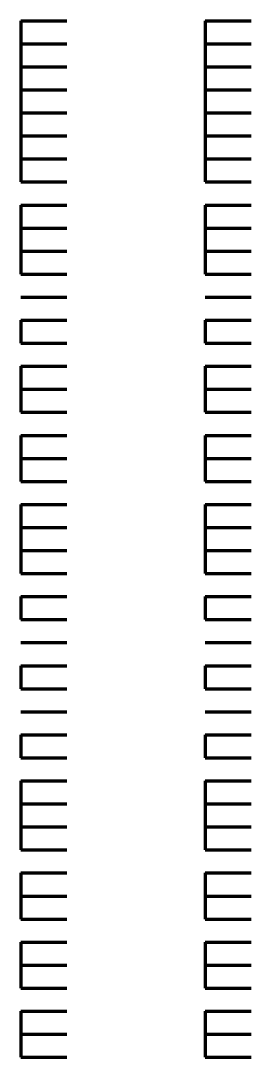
# Model space of a CAD drawing. Header units: inches. Extents: x 16 to 776, y 37 to 575.
# Drawn here: x 270.33 to 272, y 322.67 to 330.17 of the extents above; entities that cross this region are included whole.
import ezdxf

# ---------------------------------------------------------------- set-up
doc = ezdxf.new("R2010")
doc.units = ezdxf.units.IN
doc.header["$MEASUREMENT"] = 0
doc.layers.add('P', color=250, linetype='CONTINUOUS', lineweight=100)

msp = doc.modelspace()

# ---------------------------------------------------------------- linework, layer by layer
at = {"layer": 'P', "color": 0, "linetype": 'Continuous'}
for points in [[(270.3333, 330.1667), (270.5, 330.1667)], [(270.3333, 330.1667), (270.3333, 330.1667)], [(270.3333, 330.1667), (270.5, 330.1667)], [(270.3333, 330.1667), (270.5, 330.1667)], [(270.3333, 330.1667), (270.3333, 330)], [(270.3333, 330.1667), (270.5, 330.1667)], [(270.5, 330.1667), (270.6667, 330.1667)], [(270.5, 330.1667), (270.6667, 330.1667)], [(270.5, 330.1667), (270.6667, 330.1667)], [(270.5, 330.1667), (270.6667, 330.1667)], [(271.6667, 330.1667), (271.8333, 330.1667)], [(271.6667, 330.1667), (271.6667, 330.1667)], [(271.6667, 330.1667), (271.8333, 330.1667)], [(271.6667, 330.1667), (271.8333, 330.1667)], [(271.6667, 330.1667), (271.6667, 330)], [(271.6667, 330.1667), (271.8333, 330.1667)], [(271.8333, 330.1667), (272, 330.1667)], [(271.8333, 330.1667), (272, 330.1667)], [(271.8333, 330.1667), (272, 330.1667)], [(271.8333, 330.1667), (272, 330.1667)], [(270.3333, 330), (270.5, 330)], [(270.3333, 330), (270.3333, 329.8333)], [(270.3333, 330), (270.5, 330)], [(270.5, 330), (270.6667, 330)], [(270.5, 330), (270.6667, 330)], [(271.6667, 330), (271.8333, 330)], [(271.6667, 330), (271.6667, 329.8333)], [(271.6667, 330), (271.8333, 330)], [(271.8333, 330), (272, 330)], [(271.8333, 330), (272, 330)], [(270.3333, 329.8333), (270.5, 329.8333)], [(270.3333, 329.8333), (270.5, 329.8333)], [(270.3333, 329.8333), (270.5, 329.8333)], [(270.3333, 329.8333), (270.3333, 329.6667)], [(270.3333, 329.8333), (270.5, 329.8333)], [(270.5, 329.8333), (270.6667, 329.8333)], [(270.5, 329.8333), (270.6667, 329.8333)], [(270.5, 329.8333), (270.6667, 329.8333)], [(270.5, 329.8333), (270.6667, 329.8333)], [(271.6667, 329.8333), (271.8333, 329.8333)], [(271.6667, 329.8333), (271.8333, 329.8333)], [(271.6667, 329.8333), (271.8333, 329.8333)], [(271.6667, 329.8333), (271.6667, 329.6667)], [(271.6667, 329.8333), (271.8333, 329.8333)], [(271.8333, 329.8333), (272, 329.8333)], [(271.8333, 329.8333), (272, 329.8333)], [(271.8333, 329.8333), (272, 329.8333)], [(271.8333, 329.8333), (272, 329.8333)], [(270.3333, 329.6667), (270.5, 329.6667)], [(270.3333, 329.6667), (270.3333, 329.5)], [(270.3333, 329.6667), (270.5, 329.6667)], [(270.5, 329.6667), (270.6667, 329.6667)], [(270.5, 329.6667), (270.6667, 329.6667)], [(271.6667, 329.6667), (271.8333, 329.6667)], [(271.6667, 329.6667), (271.6667, 329.5)], [(271.6667, 329.6667), (271.8333, 329.6667)], [(271.8333, 329.6667), (272, 329.6667)], [(271.8333, 329.6667), (272, 329.6667)], [(270.3333, 329.5), (270.5, 329.5)], [(270.3333, 329.5), (270.3333, 329.3333)], [(270.3333, 329.5), (270.5, 329.5)], [(270.5, 329.5), (270.6667, 329.5)], [(270.5, 329.5), (270.6667, 329.5)], [(271.6667, 329.5), (271.8333, 329.5)], [(271.6667, 329.5), (271.6667, 329.3333)], [(271.6667, 329.5), (271.8333, 329.5)], [(271.8333, 329.5), (272, 329.5)], [(271.8333, 329.5), (272, 329.5)], [(270.3333, 329.3333), (270.5, 329.3333)], [(270.3333, 329.3333), (270.5, 329.3333)], [(270.3333, 329.3333), (270.5, 329.3333)], [(270.3333, 329.3333), (270.3333, 329.1667)], [(270.3333, 329.3333), (270.5, 329.3333)], [(270.5, 329.3333), (270.6667, 329.3333)], [(270.5, 329.3333), (270.6667, 329.3333)], [(270.5, 329.3333), (270.6667, 329.3333)], [(270.5, 329.3333), (270.6667, 329.3333)], [(271.6667, 329.3333), (271.8333, 329.3333)], [(271.6667, 329.3333), (271.8333, 329.3333)], [(271.6667, 329.3333), (271.8333, 329.3333)], [(271.6667, 329.3333), (271.6667, 329.1667)], [(271.6667, 329.3333), (271.8333, 329.3333)], [(271.8333, 329.3333), (272, 329.3333)], [(271.8333, 329.3333), (272, 329.3333)], [(271.8333, 329.3333), (272, 329.3333)], [(271.8333, 329.3333), (272, 329.3333)], [(270.3333, 329.1667), (270.5, 329.1667)], [(270.3333, 329.1667), (270.3333, 329)], [(270.3333, 329.1667), (270.5, 329.1667)], [(270.5, 329.1667), (270.6667, 329.1667)], [(270.5, 329.1667), (270.6667, 329.1667)], [(271.6667, 329.1667), (271.8333, 329.1667)], [(271.6667, 329.1667), (271.6667, 329)], [(271.6667, 329.1667), (271.8333, 329.1667)], [(271.8333, 329.1667), (272, 329.1667)], [(271.8333, 329.1667), (272, 329.1667)], [(270.3333, 329), (270.5, 329)], [(270.3333, 329), (270.3333, 329)], [(270.3333, 329), (270.5, 329)], [(270.3333, 329), (270.5, 329)], [(270.3333, 329), (270.5, 329)], [(270.5, 329), (270.6667, 329)], [(270.5, 329), (270.6667, 329)], [(270.5, 329), (270.6667, 329)], [(270.5, 329), (270.6667, 329)], [(271.6667, 329), (271.8333, 329)], [(271.6667, 329), (271.6667, 329)], [(271.6667, 329), (271.8333, 329)], [(271.6667, 329), (271.8333, 329)], [(271.6667, 329), (271.8333, 329)], [(271.8333, 329), (272, 329)], [(271.8333, 329), (272, 329)], [(271.8333, 329), (272, 329)], [(271.8333, 329), (272, 329)], [(270.3333, 328.8333), (270.5, 328.8333)], [(270.3333, 328.8333), (270.3333, 328.6667)], [(270.3333, 328.8333), (270.5, 328.8333)], [(270.5, 328.8333), (270.6667, 328.8333)], [(270.5, 328.8333), (270.6667, 328.8333)], [(271.6667, 328.8333), (271.8333, 328.8333)], [(271.6667, 328.8333), (271.6667, 328.6667)], [(271.6667, 328.8333), (271.8333, 328.8333)], [(271.8333, 328.8333), (272, 328.8333)], [(271.8333, 328.8333), (272, 328.8333)], [(270.3333, 328.6667), (270.5, 328.6667)], [(270.3333, 328.6667), (270.3333, 328.5)], [(270.3333, 328.6667), (270.5, 328.6667)], [(270.5, 328.6667), (270.6667, 328.6667)], [(270.5, 328.6667), (270.6667, 328.6667)], [(271.6667, 328.6667), (271.8333, 328.6667)], [(271.6667, 328.6667), (271.6667, 328.5)], [(271.6667, 328.6667), (271.8333, 328.6667)], [(271.8333, 328.6667), (272, 328.6667)], [(271.8333, 328.6667), (272, 328.6667)], [(270.3333, 328.5), (270.5, 328.5)], [(270.3333, 328.5), (270.3333, 328.5)], [(270.3333, 328.5), (270.5, 328.5)], [(270.3333, 328.5), (270.5, 328.5)], [(270.3333, 328.5), (270.3333, 328.3333)], [(270.3333, 328.5), (270.5, 328.5)], [(270.5, 328.5), (270.6667, 328.5)], [(270.5, 328.5), (270.6667, 328.5)], [(270.5, 328.5), (270.6667, 328.5)], [(270.5, 328.5), (270.6667, 328.5)], [(271.6667, 328.5), (271.8333, 328.5)], [(271.6667, 328.5), (271.6667, 328.5)], [(271.6667, 328.5), (271.8333, 328.5)], [(271.6667, 328.5), (271.8333, 328.5)], [(271.6667, 328.5), (271.6667, 328.3333)], [(271.6667, 328.5), (271.8333, 328.5)], [(271.8333, 328.5), (272, 328.5)], [(271.8333, 328.5), (272, 328.5)], [(271.8333, 328.5), (272, 328.5)], [(271.8333, 328.5), (272, 328.5)], [(270.3333, 328.3333), (270.5, 328.3333)], [(270.3333, 328.3333), (270.5, 328.3333)], [(270.3333, 328.3333), (270.5, 328.3333)], [(270.5, 328.3333), (270.6667, 328.3333)], [(270.5, 328.3333), (270.6667, 328.3333)], [(270.5, 328.3333), (270.6667, 328.3333)], [(271.6667, 328.3333), (271.8333, 328.3333)], [(271.6667, 328.3333), (271.8333, 328.3333)], [(271.6667, 328.3333), (271.8333, 328.3333)], [(271.8333, 328.3333), (272, 328.3333)], [(271.8333, 328.3333), (272, 328.3333)], [(271.8333, 328.3333), (272, 328.3333)], [(270.3333, 328.1667), (270.5, 328.1667)], [(270.3333, 328.1667), (270.5, 328.1667)], [(270.3333, 328.1667), (270.5, 328.1667)], [(270.5, 328.1667), (270.6667, 328.1667)], [(270.5, 328.1667), (270.6667, 328.1667)], [(270.5, 328.1667), (270.6667, 328.1667)], [(271.6667, 328.1667), (271.8333, 328.1667)], [(271.6667, 328.1667), (271.8333, 328.1667)], [(271.6667, 328.1667), (271.8333, 328.1667)], [(271.8333, 328.1667), (272, 328.1667)], [(271.8333, 328.1667), (272, 328.1667)], [(271.8333, 328.1667), (272, 328.1667)], [(270.3333, 328), (270.5, 328)], [(270.3333, 328), (270.3333, 328)], [(270.3333, 328), (270.5, 328)], [(270.3333, 328), (270.5, 328)], [(270.3333, 328), (270.3333, 327.8333)], [(270.3333, 328), (270.5, 328)], [(270.5, 328), (270.6667, 328)], [(270.5, 328), (270.6667, 328)], [(270.5, 328), (270.6667, 328)], [(270.5, 328), (270.6667, 328)], [(271.6667, 328), (271.8333, 328)], [(271.6667, 328), (271.6667, 328)], [(271.6667, 328), (271.8333, 328)], [(271.6667, 328), (271.8333, 328)], [(271.6667, 328), (271.6667, 327.8333)], [(271.6667, 328), (271.8333, 328)], [(271.8333, 328), (272, 328)], [(271.8333, 328), (272, 328)], [(271.8333, 328), (272, 328)], [(271.8333, 328), (272, 328)], [(270.3333, 327.8333), (270.5, 327.8333)], [(270.3333, 327.8333), (270.5, 327.8333)], [(270.3333, 327.8333), (270.5, 327.8333)], [(270.5, 327.8333), (270.6667, 327.8333)], [(270.5, 327.8333), (270.6667, 327.8333)], [(270.5, 327.8333), (270.6667, 327.8333)], [(271.6667, 327.8333), (271.8333, 327.8333)], [(271.6667, 327.8333), (271.8333, 327.8333)], [(271.6667, 327.8333), (271.8333, 327.8333)], [(271.8333, 327.8333), (272, 327.8333)], [(271.8333, 327.8333), (272, 327.8333)], [(271.8333, 327.8333), (272, 327.8333)], [(270.3333, 327.6667), (270.5, 327.6667)], [(270.3333, 327.6667), (270.5, 327.6667)], [(270.3333, 327.6667), (270.5, 327.6667)], [(270.3333, 327.6667), (270.5, 327.6667)], [(270.3333, 327.6667), (270.3333, 327.5)], [(270.3333, 327.6667), (270.5, 327.6667)], [(270.5, 327.6667), (270.6667, 327.6667)], [(270.5, 327.6667), (270.6667, 327.6667)], [(270.5, 327.6667), (270.6667, 327.6667)], [(270.5, 327.6667), (270.6667, 327.6667)], [(270.5, 327.6667), (270.6667, 327.6667)], [(271.6667, 327.6667), (271.8333, 327.6667)], [(271.6667, 327.6667), (271.8333, 327.6667)], [(271.6667, 327.6667), (271.8333, 327.6667)], [(271.6667, 327.6667), (271.8333, 327.6667)], [(271.6667, 327.6667), (271.6667, 327.5)], [(271.6667, 327.6667), (271.8333, 327.6667)], [(271.8333, 327.6667), (272, 327.6667)], [(271.8333, 327.6667), (272, 327.6667)], [(271.8333, 327.6667), (272, 327.6667)], [(271.8333, 327.6667), (272, 327.6667)], [(271.8333, 327.6667), (272, 327.6667)], [(270.3333, 327.5), (270.5, 327.5)], [(270.3333, 327.5), (270.3333, 327.3333)], [(270.3333, 327.5), (270.5, 327.5)], [(270.5, 327.5), (270.6667, 327.5)], [(270.5, 327.5), (270.6667, 327.5)], [(271.6667, 327.5), (271.8333, 327.5)], [(271.6667, 327.5), (271.6667, 327.3333)], [(271.6667, 327.5), (271.8333, 327.5)], [(271.8333, 327.5), (272, 327.5)], [(271.8333, 327.5), (272, 327.5)], [(270.3333, 327.3333), (270.5, 327.3333)], [(270.3333, 327.3333), (270.5, 327.3333)], [(270.3333, 327.3333), (270.5, 327.3333)], [(270.5, 327.3333), (270.6667, 327.3333)], [(270.5, 327.3333), (270.6667, 327.3333)], [(270.5, 327.3333), (270.6667, 327.3333)], [(271.6667, 327.3333), (271.8333, 327.3333)], [(271.6667, 327.3333), (271.8333, 327.3333)], [(271.6667, 327.3333), (271.8333, 327.3333)], [(271.8333, 327.3333), (272, 327.3333)], [(271.8333, 327.3333), (272, 327.3333)], [(271.8333, 327.3333), (272, 327.3333)], [(270.3333, 327.1667), (270.5, 327.1667)], [(270.3333, 327.1667), (270.5, 327.1667)], [(270.3333, 327.1667), (270.5, 327.1667)], [(270.3333, 327.1667), (270.5, 327.1667)], [(270.3333, 327.1667), (270.3333, 327)], [(270.3333, 327.1667), (270.5, 327.1667)], [(270.5, 327.1667), (270.6667, 327.1667)], [(270.5, 327.1667), (270.6667, 327.1667)], [(270.5, 327.1667), (270.6667, 327.1667)], [(270.5, 327.1667), (270.6667, 327.1667)], [(270.5, 327.1667), (270.6667, 327.1667)], [(271.6667, 327.1667), (271.8333, 327.1667)], [(271.6667, 327.1667), (271.8333, 327.1667)], [(271.6667, 327.1667), (271.8333, 327.1667)], [(271.6667, 327.1667), (271.8333, 327.1667)], [(271.6667, 327.1667), (271.6667, 327)], [(271.6667, 327.1667), (271.8333, 327.1667)], [(271.8333, 327.1667), (272, 327.1667)], [(271.8333, 327.1667), (272, 327.1667)], [(271.8333, 327.1667), (272, 327.1667)], [(271.8333, 327.1667), (272, 327.1667)], [(271.8333, 327.1667), (272, 327.1667)], [(270.3333, 327), (270.5, 327)], [(270.3333, 327), (270.3333, 326.8333)], [(270.3333, 327), (270.5, 327)], [(270.5, 327), (270.6667, 327)], [(270.5, 327), (270.6667, 327)], [(271.6667, 327), (271.8333, 327)], [(271.6667, 327), (271.6667, 326.8333)], [(271.6667, 327), (271.8333, 327)], [(271.8333, 327), (272, 327)], [(271.8333, 327), (272, 327)], [(270.3333, 326.8333), (270.5, 326.8333)], [(270.3333, 326.8333), (270.5, 326.8333)], [(270.3333, 326.8333), (270.5, 326.8333)], [(270.3333, 326.8333), (270.5, 326.8333)], [(270.3333, 326.8333), (270.5, 326.8333)], [(270.3333, 326.8333), (270.5, 326.8333)], [(270.5, 326.8333), (270.6667, 326.8333)], [(270.5, 326.8333), (270.6667, 326.8333)], [(270.5, 326.8333), (270.6667, 326.8333)], [(270.5, 326.8333), (270.6667, 326.8333)], [(270.5, 326.8333), (270.6667, 326.8333)], [(270.5, 326.8333), (270.6667, 326.8333)], [(271.6667, 326.8333), (271.8333, 326.8333)], [(271.6667, 326.8333), (271.8333, 326.8333)], [(271.6667, 326.8333), (271.8333, 326.8333)], [(271.6667, 326.8333), (271.8333, 326.8333)], [(271.6667, 326.8333), (271.8333, 326.8333)], [(271.6667, 326.8333), (271.8333, 326.8333)], [(271.8333, 326.8333), (272, 326.8333)], [(271.8333, 326.8333), (272, 326.8333)], [(271.8333, 326.8333), (272, 326.8333)], [(271.8333, 326.8333), (272, 326.8333)], [(271.8333, 326.8333), (272, 326.8333)], [(271.8333, 326.8333), (272, 326.8333)], [(270.3333, 326.6667), (270.5, 326.6667)], [(270.3333, 326.6667), (270.3333, 326.5)], [(270.3333, 326.6667), (270.5, 326.6667)], [(270.5, 326.6667), (270.6667, 326.6667)], [(270.5, 326.6667), (270.6667, 326.6667)], [(271.6667, 326.6667), (271.8333, 326.6667)], [(271.6667, 326.6667), (271.6667, 326.5)], [(271.6667, 326.6667), (271.8333, 326.6667)], [(271.8333, 326.6667), (272, 326.6667)], [(271.8333, 326.6667), (272, 326.6667)], [(270.3333, 326.5), (270.5, 326.5)], [(270.3333, 326.5), (270.3333, 326.3333)], [(270.3333, 326.5), (270.5, 326.5)], [(270.5, 326.5), (270.6667, 326.5)], [(270.5, 326.5), (270.6667, 326.5)], [(271.6667, 326.5), (271.8333, 326.5)], [(271.6667, 326.5), (271.6667, 326.3333)], [(271.6667, 326.5), (271.8333, 326.5)], [(271.8333, 326.5), (272, 326.5)], [(271.8333, 326.5), (272, 326.5)], [(270.3333, 326.3333), (270.5, 326.3333)], [(270.3333, 326.3333), (270.3333, 326.3333)], [(270.3333, 326.3333), (270.5, 326.3333)], [(270.3333, 326.3333), (270.5, 326.3333)], [(270.3333, 326.3333), (270.3333, 326.1667)], [(270.3333, 326.3333), (270.5, 326.3333)], [(270.5, 326.3333), (270.6667, 326.3333)], [(270.5, 326.3333), (270.6667, 326.3333)], [(270.5, 326.3333), (270.6667, 326.3333)], [(270.5, 326.3333), (270.6667, 326.3333)], [(271.6667, 326.3333), (271.8333, 326.3333)], [(271.6667, 326.3333), (271.6667, 326.3333)], [(271.6667, 326.3333), (271.8333, 326.3333)], [(271.6667, 326.3333), (271.8333, 326.3333)], [(271.6667, 326.3333), (271.6667, 326.1667)], [(271.6667, 326.3333), (271.8333, 326.3333)], [(271.8333, 326.3333), (272, 326.3333)], [(271.8333, 326.3333), (272, 326.3333)], [(271.8333, 326.3333), (272, 326.3333)], [(271.8333, 326.3333), (272, 326.3333)], [(270.3333, 326.1667), (270.5, 326.1667)], [(270.3333, 326.1667), (270.5, 326.1667)], [(270.5, 326.1667), (270.6667, 326.1667)], [(270.5, 326.1667), (270.6667, 326.1667)], [(271.6667, 326.1667), (271.8333, 326.1667)], [(271.6667, 326.1667), (271.8333, 326.1667)], [(271.8333, 326.1667), (272, 326.1667)], [(271.8333, 326.1667), (272, 326.1667)], [(270.3333, 326), (270.5, 326)], [(270.3333, 326), (270.3333, 326)], [(270.3333, 326), (270.5, 326)], [(270.3333, 326), (270.5, 326)], [(270.3333, 326), (270.3333, 325.8333)], [(270.3333, 326), (270.5, 326)], [(270.5, 326), (270.6667, 326)], [(270.5, 326), (270.6667, 326)], [(270.5, 326), (270.6667, 326)], [(270.5, 326), (270.6667, 326)], [(271.6667, 326), (271.8333, 326)], [(271.6667, 326), (271.6667, 326)], [(271.6667, 326), (271.8333, 326)], [(271.6667, 326), (271.8333, 326)], [(271.6667, 326), (271.6667, 325.8333)], [(271.6667, 326), (271.8333, 326)], [(271.8333, 326), (272, 326)], [(271.8333, 326), (272, 326)], [(271.8333, 326), (272, 326)], [(271.8333, 326), (272, 326)], [(270.3333, 325.8333), (270.5, 325.8333)], [(270.3333, 325.8333), (270.5, 325.8333)], [(270.3333, 325.8333), (270.5, 325.8333)], [(270.5, 325.8333), (270.6667, 325.8333)], [(270.5, 325.8333), (270.6667, 325.8333)], [(270.5, 325.8333), (270.6667, 325.8333)], [(271.6667, 325.8333), (271.8333, 325.8333)], [(271.6667, 325.8333), (271.8333, 325.8333)], [(271.6667, 325.8333), (271.8333, 325.8333)], [(271.8333, 325.8333), (272, 325.8333)], [(271.8333, 325.8333), (272, 325.8333)], [(271.8333, 325.8333), (272, 325.8333)], [(270.3333, 325.6667), (270.5, 325.6667)], [(270.3333, 325.6667), (270.5, 325.6667)], [(270.3333, 325.6667), (270.5, 325.6667)], [(270.5, 325.6667), (270.6667, 325.6667)], [(270.5, 325.6667), (270.6667, 325.6667)], [(270.5, 325.6667), (270.6667, 325.6667)], [(271.6667, 325.6667), (271.8333, 325.6667)], [(271.6667, 325.6667), (271.8333, 325.6667)], [(271.6667, 325.6667), (271.8333, 325.6667)], [(271.8333, 325.6667), (272, 325.6667)], [(271.8333, 325.6667), (272, 325.6667)], [(271.8333, 325.6667), (272, 325.6667)], [(270.3333, 325.5), (270.5, 325.5)], [(270.3333, 325.5), (270.3333, 325.5)], [(270.3333, 325.5), (270.5, 325.5)], [(270.3333, 325.5), (270.5, 325.5)], [(270.3333, 325.5), (270.3333, 325.3333)], [(270.3333, 325.5), (270.5, 325.5)], [(270.5, 325.5), (270.6667, 325.5)], [(270.5, 325.5), (270.6667, 325.5)], [(270.5, 325.5), (270.6667, 325.5)], [(270.5, 325.5), (270.6667, 325.5)], [(271.6667, 325.5), (271.8333, 325.5)], [(271.6667, 325.5), (271.6667, 325.5)], [(271.6667, 325.5), (271.8333, 325.5)], [(271.6667, 325.5), (271.8333, 325.5)], [(271.6667, 325.5), (271.6667, 325.3333)], [(271.6667, 325.5), (271.8333, 325.5)], [(271.8333, 325.5), (272, 325.5)], [(271.8333, 325.5), (272, 325.5)], [(271.8333, 325.5), (272, 325.5)], [(271.8333, 325.5), (272, 325.5)], [(270.3333, 325.3333), (270.5, 325.3333)], [(270.3333, 325.3333), (270.5, 325.3333)], [(270.3333, 325.3333), (270.5, 325.3333)], [(270.5, 325.3333), (270.6667, 325.3333)], [(270.5, 325.3333), (270.6667, 325.3333)], [(270.5, 325.3333), (270.6667, 325.3333)], [(271.6667, 325.3333), (271.8333, 325.3333)], [(271.6667, 325.3333), (271.8333, 325.3333)], [(271.6667, 325.3333), (271.8333, 325.3333)], [(271.8333, 325.3333), (272, 325.3333)], [(271.8333, 325.3333), (272, 325.3333)], [(271.8333, 325.3333), (272, 325.3333)], [(270.3333, 325.1667), (270.5, 325.1667)], [(270.3333, 325.1667), (270.5, 325.1667)], [(270.3333, 325.1667), (270.5, 325.1667)], [(270.5, 325.1667), (270.6667, 325.1667)], [(270.5, 325.1667), (270.6667, 325.1667)], [(270.5, 325.1667), (270.6667, 325.1667)], [(271.6667, 325.1667), (271.8333, 325.1667)], [(271.6667, 325.1667), (271.8333, 325.1667)], [(271.6667, 325.1667), (271.8333, 325.1667)], [(271.8333, 325.1667), (272, 325.1667)], [(271.8333, 325.1667), (272, 325.1667)], [(271.8333, 325.1667), (272, 325.1667)], [(270.3333, 325), (270.5, 325)], [(270.3333, 325), (270.3333, 325)], [(270.3333, 325), (270.5, 325)], [(270.3333, 325), (270.5, 325)], [(270.3333, 325), (270.3333, 324.8333)], [(270.3333, 325), (270.5, 325)], [(270.5, 325), (270.6667, 325)], [(270.5, 325), (270.6667, 325)], [(270.5, 325), (270.6667, 325)], [(270.5, 325), (270.6667, 325)], [(271.6667, 325), (271.8333, 325)], [(271.6667, 325), (271.6667, 325)], [(271.6667, 325), (271.8333, 325)], [(271.6667, 325), (271.8333, 325)], [(271.6667, 325), (271.6667, 324.8333)], [(271.6667, 325), (271.8333, 325)], [(271.8333, 325), (272, 325)], [(271.8333, 325), (272, 325)], [(271.8333, 325), (272, 325)], [(271.8333, 325), (272, 325)], [(270.3333, 324.8333), (270.5, 324.8333)], [(270.3333, 324.8333), (270.5, 324.8333)], [(270.3333, 324.8333), (270.5, 324.8333)], [(270.5, 324.8333), (270.6667, 324.8333)], [(270.5, 324.8333), (270.6667, 324.8333)], [(270.5, 324.8333), (270.6667, 324.8333)], [(271.6667, 324.8333), (271.8333, 324.8333)], [(271.6667, 324.8333), (271.8333, 324.8333)], [(271.6667, 324.8333), (271.8333, 324.8333)], [(271.8333, 324.8333), (272, 324.8333)], [(271.8333, 324.8333), (272, 324.8333)], [(271.8333, 324.8333), (272, 324.8333)], [(270.3333, 324.6667), (270.5, 324.6667)], [(270.3333, 324.6667), (270.5, 324.6667)], [(270.3333, 324.6667), (270.5, 324.6667)], [(270.3333, 324.6667), (270.5, 324.6667)], [(270.3333, 324.6667), (270.3333, 324.5)], [(270.3333, 324.6667), (270.5, 324.6667)], [(270.5, 324.6667), (270.6667, 324.6667)], [(270.5, 324.6667), (270.6667, 324.6667)], [(270.5, 324.6667), (270.6667, 324.6667)], [(270.5, 324.6667), (270.6667, 324.6667)], [(270.5, 324.6667), (270.6667, 324.6667)], [(271.6667, 324.6667), (271.8333, 324.6667)], [(271.6667, 324.6667), (271.8333, 324.6667)], [(271.6667, 324.6667), (271.8333, 324.6667)], [(271.6667, 324.6667), (271.8333, 324.6667)], [(271.6667, 324.6667), (271.6667, 324.5)], [(271.6667, 324.6667), (271.8333, 324.6667)], [(271.8333, 324.6667), (272, 324.6667)], [(271.8333, 324.6667), (272, 324.6667)], [(271.8333, 324.6667), (272, 324.6667)], [(271.8333, 324.6667), (272, 324.6667)], [(271.8333, 324.6667), (272, 324.6667)], [(270.3333, 324.5), (270.5, 324.5)], [(270.3333, 324.5), (270.3333, 324.3333)], [(270.3333, 324.5), (270.5, 324.5)], [(270.5, 324.5), (270.6667, 324.5)], [(270.5, 324.5), (270.6667, 324.5)], [(271.6667, 324.5), (271.8333, 324.5)], [(271.6667, 324.5), (271.6667, 324.3333)], [(271.6667, 324.5), (271.8333, 324.5)], [(271.8333, 324.5), (272, 324.5)], [(271.8333, 324.5), (272, 324.5)], [(270.3333, 324.3333), (270.5, 324.3333)], [(270.3333, 324.3333), (270.3333, 324.1667)], [(270.3333, 324.3333), (270.5, 324.3333)], [(270.5, 324.3333), (270.6667, 324.3333)], [(270.5, 324.3333), (270.6667, 324.3333)], [(271.6667, 324.3333), (271.8333, 324.3333)], [(271.6667, 324.3333), (271.6667, 324.1667)], [(271.6667, 324.3333), (271.8333, 324.3333)], [(271.8333, 324.3333), (272, 324.3333)], [(271.8333, 324.3333), (272, 324.3333)], [(270.3333, 324.1667), (270.5, 324.1667)], [(270.3333, 324.1667), (270.3333, 324.1667)], [(270.3333, 324.1667), (270.5, 324.1667)], [(270.3333, 324.1667), (270.5, 324.1667)], [(270.3333, 324.1667), (270.5, 324.1667)], [(270.5, 324.1667), (270.6667, 324.1667)], [(270.5, 324.1667), (270.6667, 324.1667)], [(270.5, 324.1667), (270.6667, 324.1667)], [(270.5, 324.1667), (270.6667, 324.1667)], [(271.6667, 324.1667), (271.8333, 324.1667)], [(271.6667, 324.1667), (271.6667, 324.1667)], [(271.6667, 324.1667), (271.8333, 324.1667)], [(271.6667, 324.1667), (271.8333, 324.1667)], [(271.6667, 324.1667), (271.8333, 324.1667)], [(271.8333, 324.1667), (272, 324.1667)], [(271.8333, 324.1667), (272, 324.1667)], [(271.8333, 324.1667), (272, 324.1667)], [(271.8333, 324.1667), (272, 324.1667)], [(270.3333, 324), (270.5, 324)], [(270.3333, 324), (270.3333, 323.8333)], [(270.3333, 324), (270.5, 324)], [(270.5, 324), (270.6667, 324)], [(270.5, 324), (270.6667, 324)], [(271.6667, 324), (271.8333, 324)], [(271.6667, 324), (271.6667, 323.8333)], [(271.6667, 324), (271.8333, 324)], [(271.8333, 324), (272, 324)], [(271.8333, 324), (272, 324)], [(270.3333, 323.8333), (270.5, 323.8333)], [(270.3333, 323.8333), (270.3333, 323.8333)], [(270.3333, 323.8333), (270.5, 323.8333)], [(270.3333, 323.8333), (270.5, 323.8333)], [(270.3333, 323.8333), (270.3333, 323.6667)], [(270.3333, 323.8333), (270.5, 323.8333)], [(270.5, 323.8333), (270.6667, 323.8333)], [(270.5, 323.8333), (270.6667, 323.8333)], [(270.5, 323.8333), (270.6667, 323.8333)], [(270.5, 323.8333), (270.6667, 323.8333)], [(271.6667, 323.8333), (271.8333, 323.8333)], [(271.6667, 323.8333), (271.6667, 323.8333)], [(271.6667, 323.8333), (271.8333, 323.8333)], [(271.6667, 323.8333), (271.8333, 323.8333)], [(271.6667, 323.8333), (271.6667, 323.6667)], [(271.6667, 323.8333), (271.8333, 323.8333)], [(271.8333, 323.8333), (272, 323.8333)], [(271.8333, 323.8333), (272, 323.8333)], [(271.8333, 323.8333), (272, 323.8333)], [(271.8333, 323.8333), (272, 323.8333)], [(270.3333, 323.6667), (270.5, 323.6667)], [(270.3333, 323.6667), (270.5, 323.6667)], [(270.5, 323.6667), (270.6667, 323.6667)], [(270.5, 323.6667), (270.6667, 323.6667)], [(271.6667, 323.6667), (271.8333, 323.6667)], [(271.6667, 323.6667), (271.8333, 323.6667)], [(271.8333, 323.6667), (272, 323.6667)], [(271.8333, 323.6667), (272, 323.6667)], [(270.3333, 323.5), (270.5, 323.5)], [(270.3333, 323.5), (270.3333, 323.3333)], [(270.3333, 323.5), (270.5, 323.5)], [(270.5, 323.5), (270.6667, 323.5)], [(270.5, 323.5), (270.6667, 323.5)], [(271.6667, 323.5), (271.8333, 323.5)], [(271.6667, 323.5), (271.6667, 323.3333)], [(271.6667, 323.5), (271.8333, 323.5)], [(271.8333, 323.5), (272, 323.5)], [(271.8333, 323.5), (272, 323.5)], [(270.3333, 323.3333), (270.5, 323.3333)], [(270.3333, 323.3333), (270.3333, 323.3333)], [(270.3333, 323.3333), (270.5, 323.3333)], [(270.3333, 323.3333), (270.5, 323.3333)], [(270.3333, 323.3333), (270.3333, 323.1667)], [(270.3333, 323.3333), (270.5, 323.3333)], [(270.5, 323.3333), (270.6667, 323.3333)], [(270.5, 323.3333), (270.6667, 323.3333)], [(270.5, 323.3333), (270.6667, 323.3333)], [(270.5, 323.3333), (270.6667, 323.3333)], [(271.6667, 323.3333), (271.8333, 323.3333)], [(271.6667, 323.3333), (271.6667, 323.3333)], [(271.6667, 323.3333), (271.8333, 323.3333)], [(271.6667, 323.3333), (271.8333, 323.3333)], [(271.6667, 323.3333), (271.6667, 323.1667)], [(271.6667, 323.3333), (271.8333, 323.3333)], [(271.8333, 323.3333), (272, 323.3333)], [(271.8333, 323.3333), (272, 323.3333)], [(271.8333, 323.3333), (272, 323.3333)], [(271.8333, 323.3333), (272, 323.3333)], [(270.3333, 323.1667), (270.5, 323.1667)], [(270.3333, 323.1667), (270.5, 323.1667)], [(270.5, 323.1667), (270.6667, 323.1667)], [(270.5, 323.1667), (270.6667, 323.1667)], [(271.6667, 323.1667), (271.8333, 323.1667)], [(271.6667, 323.1667), (271.8333, 323.1667)], [(271.8333, 323.1667), (272, 323.1667)], [(271.8333, 323.1667), (272, 323.1667)], [(270.3333, 323), (270.5, 323)], [(270.3333, 323), (270.3333, 323)], [(270.3333, 323), (270.5, 323)], [(270.3333, 323), (270.5, 323)], [(270.3333, 323), (270.3333, 322.8333)], [(270.3333, 323), (270.5, 323)], [(270.5, 323), (270.6667, 323)], [(270.5, 323), (270.6667, 323)], [(270.5, 323), (270.6667, 323)], [(270.5, 323), (270.6667, 323)], [(271.6667, 323), (271.8333, 323)], [(271.6667, 323), (271.6667, 323)], [(271.6667, 323), (271.8333, 323)], [(271.6667, 323), (271.8333, 323)], [(271.6667, 323), (271.6667, 322.8333)], [(271.6667, 323), (271.8333, 323)], [(271.8333, 323), (272, 323)], [(271.8333, 323), (272, 323)], [(271.8333, 323), (272, 323)], [(271.8333, 323), (272, 323)], [(270.3333, 322.8333), (270.5, 322.8333)], [(270.3333, 322.8333), (270.3333, 322.6667)], [(270.3333, 322.8333), (270.5, 322.8333)], [(270.5, 322.8333), (270.6667, 322.8333)], [(270.5, 322.8333), (270.6667, 322.8333)], [(271.6667, 322.8333), (271.8333, 322.8333)], [(271.6667, 322.8333), (271.6667, 322.6667)], [(271.6667, 322.8333), (271.8333, 322.8333)], [(271.8333, 322.8333), (272, 322.8333)], [(271.8333, 322.8333), (272, 322.8333)], [(270.3333, 322.6667), (270.5, 322.6667)], [(270.3333, 322.6667), (270.5, 322.6667)], [(270.5, 322.6667), (270.6667, 322.6667)], [(270.5, 322.6667), (270.6667, 322.6667)], [(271.6667, 322.6667), (271.8333, 322.6667)], [(271.6667, 322.6667), (271.8333, 322.6667)], [(271.8333, 322.6667), (272, 322.6667)], [(271.8333, 322.6667), (272, 322.6667)]]:
    msp.add_lwpolyline(points, dxfattribs=at)

doc.saveas('drawing.dxf')
